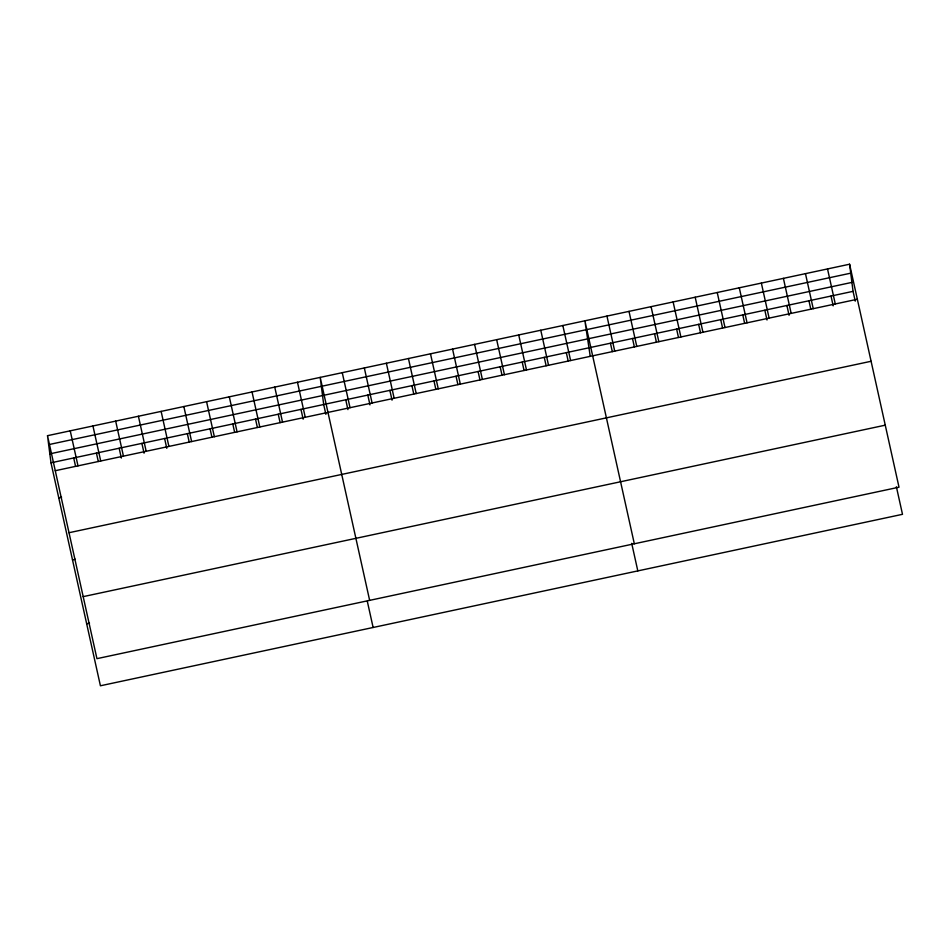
<?xml version="1.0" encoding="UTF-8"?>
<svg xmlns="http://www.w3.org/2000/svg" width="950" height="950" viewBox="0 0 950 950"><rect width="100%" height="100%" fill="white"/><g stroke="black" fill="none" stroke-linecap="round" stroke-linejoin="round"><path stroke-width="1.43" d="M47.5 435.682L849.585 264.219L899.009 487.196L96.936 658.659L47.5 435.682L50.991 462.804L100.415 685.781L902.5 514.318L896.384 486.756M48.652 444.636L850.737 273.173M49.839 453.851L851.913 282.399M50.991 462.804L853.064 291.341L849.585 264.219M55.266 470.713L857.351 299.25M58.746 497.836L61.596 497.23M69.017 532.724L871.102 361.273M72.497 559.859L75.347 559.253M83.184 596.636L885.269 425.173M86.664 623.758L89.514 623.153M853.064 291.341L855.238 301.15M827.521 268.933L835.288 303.964M831.012 296.056L833.186 305.864M805.469 273.647L813.236 308.679M808.949 300.77L810.813 309.178M783.406 278.362L791.172 313.393M786.897 305.496L789.07 315.293M761.354 283.076L769.12 318.108M764.833 310.211L767.018 320.008M739.29 287.791L747.056 322.822M742.781 314.925L744.646 323.332M717.238 292.517L725.004 327.536M720.729 319.639L722.582 328.047M695.186 297.231L702.941 332.251M698.666 324.354L700.53 332.761M673.123 301.946L680.889 336.965M676.614 329.068L678.478 337.476M651.071 306.66L658.837 341.679M654.55 333.782L656.414 342.19M629.007 311.374L636.773 346.406M632.498 338.497L634.363 346.904M606.955 316.089L614.721 351.12M610.434 343.211L612.299 351.619M634.327 543.78L584.891 320.803L590.247 356.333M631.703 543.341L637.818 570.903M562.839 325.517L570.606 360.549M566.319 352.64L568.183 361.048M540.776 330.232L548.542 365.263M544.267 357.354L546.131 365.762M518.724 334.946L526.49 369.978M522.203 362.069L524.067 370.476M496.66 339.661L504.426 374.692M500.151 366.783L502.016 375.191M474.608 344.375L482.374 379.406M478.099 371.497L479.964 379.905M452.556 349.089L460.322 384.121M456.036 376.212L457.9 384.619M430.492 353.804L438.259 388.835M433.984 380.938L435.848 389.334M408.441 358.518L416.207 393.549M411.92 385.652L413.784 394.06M386.377 363.233L394.143 398.264M389.868 390.367L392.041 400.176M364.325 367.959L372.091 402.978M367.804 395.081L369.978 404.89M342.261 372.673L350.027 407.692M345.753 399.796L347.926 409.604M369.645 600.364L320.209 377.387L323.689 404.51L325.874 414.319M367.317 601.291L373.124 627.487M297.481 382.244L305.247 417.264M300.972 409.367L303.145 419.176M274.752 387.101L282.518 422.133M278.243 414.224L280.108 422.631M252.035 391.958L259.801 426.989M255.514 419.081L257.379 427.488M229.306 396.815L237.072 431.846M232.786 423.938L234.65 432.345M206.578 401.672L214.344 436.703M210.069 428.794L211.933 437.202M183.849 406.529L191.615 441.56M187.34 433.651L189.204 442.059M161.132 411.386L168.898 446.417M164.611 438.508L166.784 448.317M138.403 416.242L146.169 451.274M141.894 443.377L144.067 453.186M115.674 421.111L123.441 456.131M119.166 448.234L121.339 458.043M92.946 425.968L100.712 460.988M96.437 453.091L98.301 461.498M70.229 430.825L77.995 465.844M73.708 457.947L75.573 466.355"/></g></svg>
